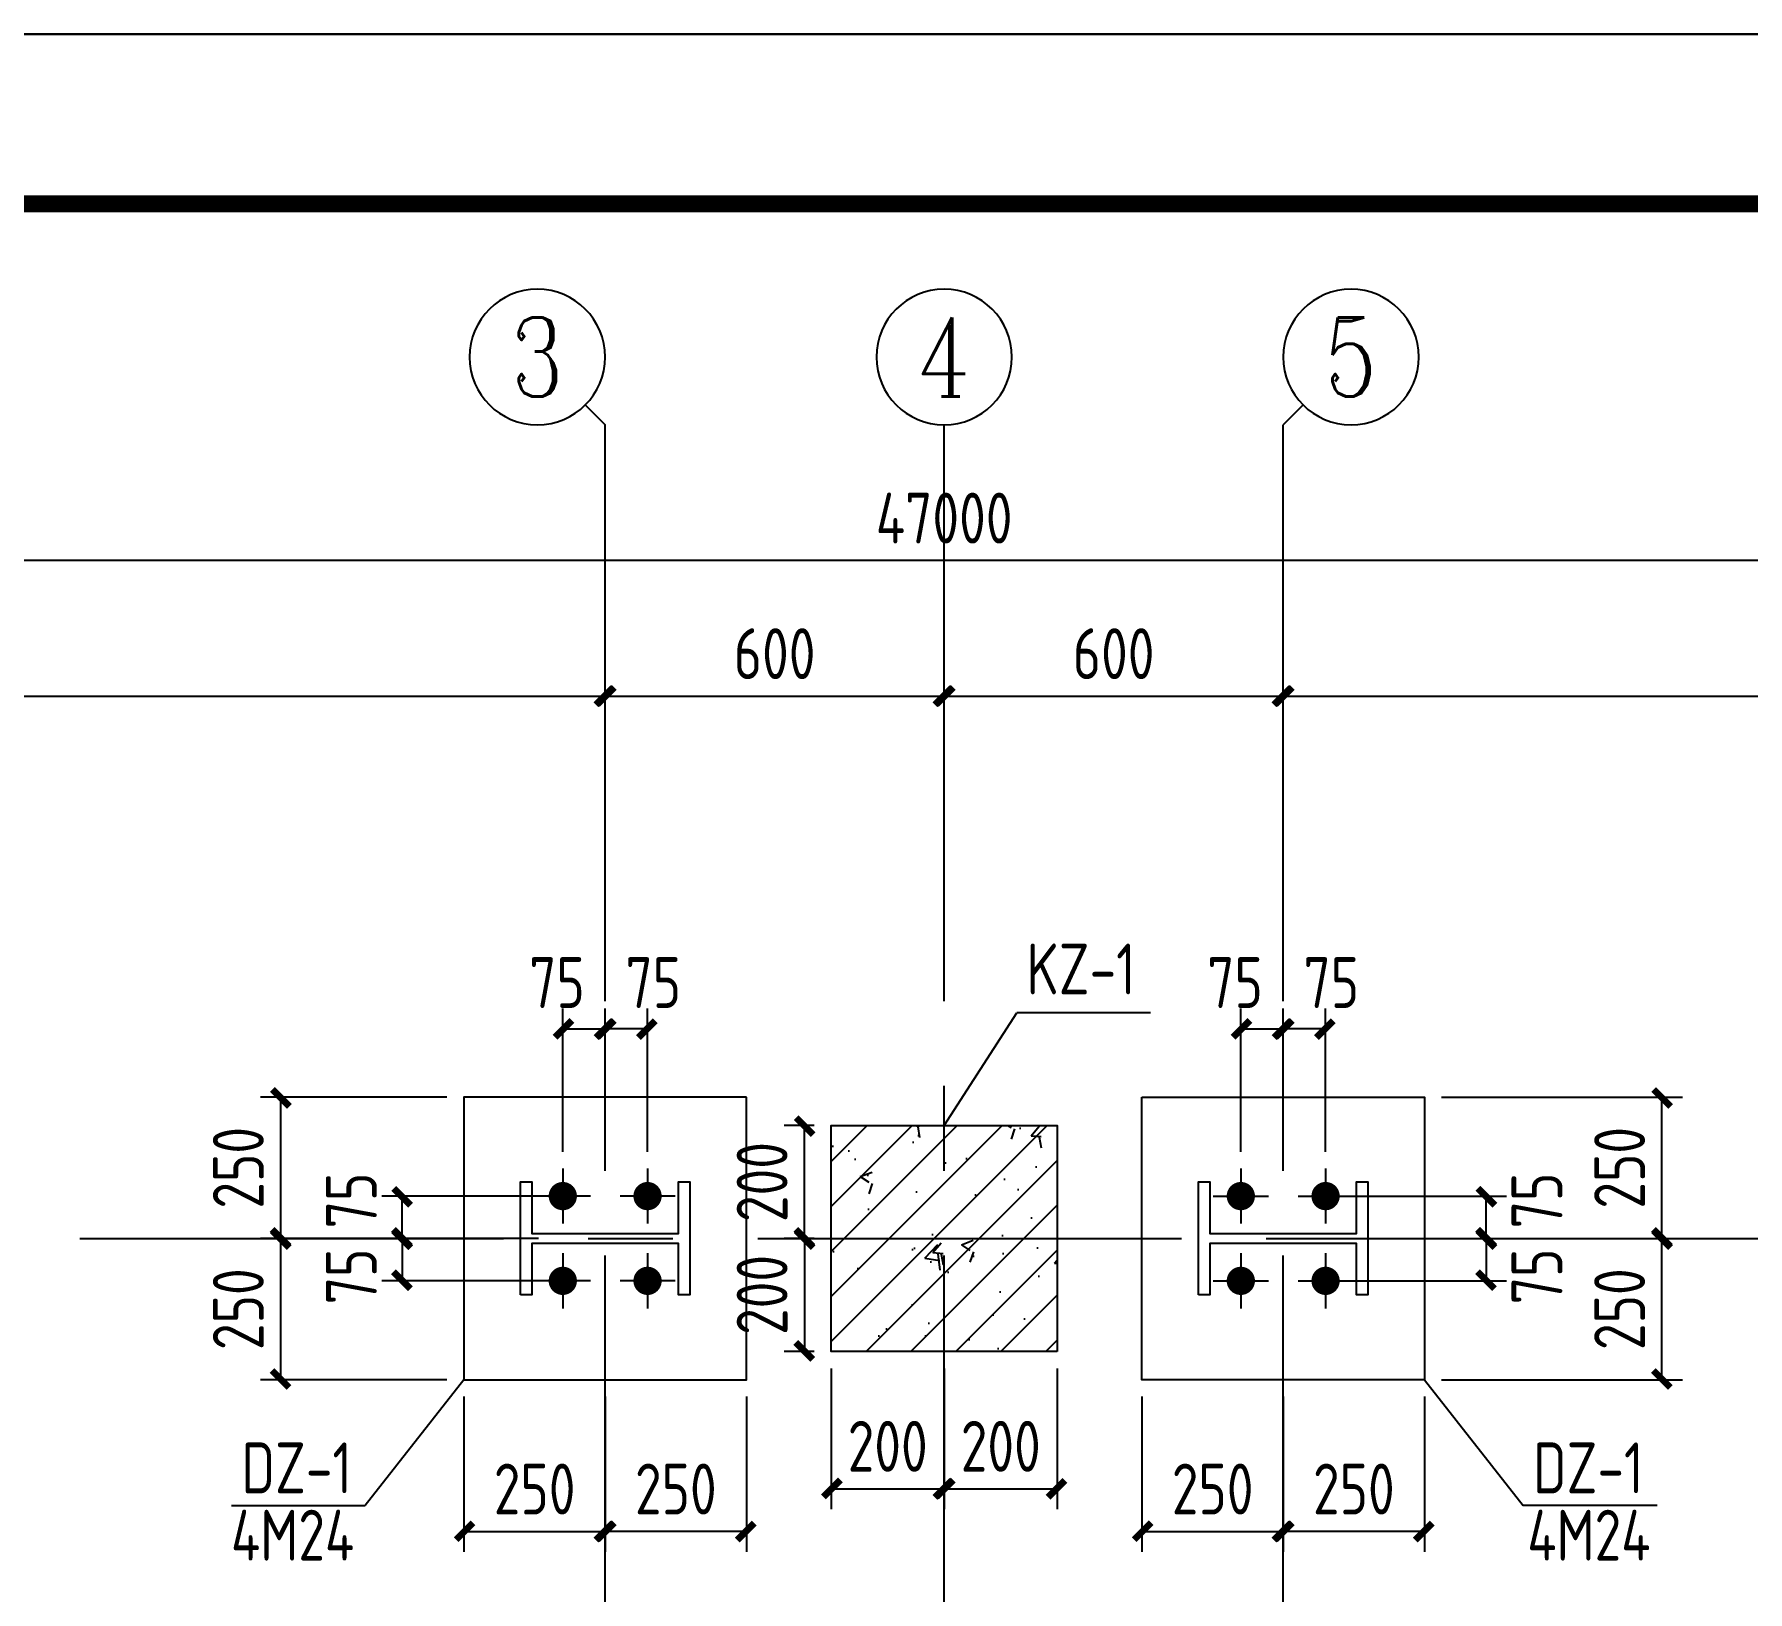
# Model space of a CAD drawing. Header units: millimetres. Extents: x 866309 to 879639, y 39442 to 44891.
# Drawn here: x 868730.6 to 868831.7, y 39949.1 to 40040.9 of the extents above; entities that cross this region are included whole.
import ezdxf
from ezdxf.enums import TextEntityAlignment as Align

# ---------------------------------------------------------------- set-up
doc = ezdxf.new("R2010")
doc.units = ezdxf.units.MM
doc.header["$LTSCALE"] = 1000
doc.header["$MEASUREMENT"] = 0
doc.linetypes.add('CENTER', pattern=[2, 1.25, -0.25, 0.25, -0.25])
doc.linetypes.add('DOTE', pattern=[2.42, 2, -0.2, 0.02, -0.2])
for name, color, linetype in [('AXIS', 3, 'Continuous'), ('AXIS_TEXT', 7, 'Continuous'), ('DIM', 7, 'Continuous'), ('DOTE', 1, 'DOTE'), ('M_Prof', 2, 'Continuous'), ('WINDOW', 4, 'Continuous'), ('柱集中标注', 2, 'Continuous'), ('标注', 7, 'Continuous'), ('檩条', 34, 'Continuous')]:
    doc.layers.add(name, color=color, linetype=linetype)
doc.styles.add('_TCH_AXIS', font='COMPLEX', dxfattribs={"bigfont": 'GBCBIG'})
doc.styles.add('COMPLEX', font='COMPLEX')
doc.styles.add('GBHZ', font='gbenor.shx', dxfattribs={"width": 0.9, "bigfont": 'gbcbig.shx'})
doc.dimstyles.new('Y100', dxfattribs={"dimscale": 0, "dimtxt": 3, "dimasz": 0.01, "dimexe": 1.2, "dimexo": 2, "dimgap": 1, "dimtad": 1, "dimdec": 0, "dimlfac": 100, "dimzin": 0, "dimdsep": 46, "dimtxsty": 'GBHZ', "dimblk": 'DX', "dimcen": 0.09, "dimdle": 1, "dimclrd": 7, "dimclre": 7, "dimclrt": 7, "dimadec": 0, "dimazin": 0, "dimtfac": 1, "dimtdec": 0, "dimtix": 1, "dimtmove": 2, "dimatfit": 3, "dimldrblk": 'DX', "dimfxl": 0, "dimtolj": 1, "dimtzin": 0, "dimarcsym": 0})
doc.dimstyles.new('Y30', dxfattribs={"dimscale": 0, "dimtxt": 3, "dimasz": 0.01, "dimexe": 1.2, "dimexo": 1, "dimgap": 1, "dimtad": 1, "dimdec": 0, "dimlfac": 30, "dimzin": 0, "dimdsep": 46, "dimtxsty": 'GBHZ', "dimblk1": 'DX', "dimblk2": 'DX', "dimsah": 1, "dimcen": 0.09, "dimdle": 1, "dimadec": 0, "dimazin": 0, "dimtfac": 1, "dimtdec": 0, "dimtix": 1, "dimtmove": 2, "dimatfit": 3, "dimldrblk": 'DX', "dimfxl": 0, "dimtolj": 1, "dimtzin": 0, "dimarcsym": 0})

# ---------------------------------------------------------------- blocks, each defined once
blk = doc.blocks.new('_AXISO')
blk.add_circle((0, 0), 0.5)
at = {"layer": 'AXIS_TEXT', "style": 'COMPLEX', "width": 1.041667}
blk.add_attdef('A', text='', height=0.56, dxfattribs=at).set_placement((-0.25, -0.28), (0.25, -0.28), align=Align.FIT)
blk = doc.blocks.new('DX')
at = {"color": 0, "linetype": 'ByBlock', "const_width": 40}
blk.add_lwpolyline([(-54, -51), (46, 49)], dxfattribs=at)
blk = doc.blocks.new('*D1311')
at = {"layer": 'Defpoints', "color": 0, "transparency": 16777216}
for p in [(868764.28, 40001.89), (868664.28, 39985.89), (868764.28, 39985.89)]:
    blk.add_point(p, dxfattribs=at)
at = {"layer": 'dim', "color": 7, "lineweight": -2, "transparency": 16777216}
for p, q in [((868664.28, 39987.89), (868664.28, 40003.09)), ((868764.28, 39987.89), (868764.28, 40003.09)), ((868664.29, 40001.89), (868764.27, 40001.89))]:
    blk.add_line(p, q, dxfattribs=at)
at = {"layer": 'dim', "color": 7, "lineweight": -2, "transparency": 16777216, "xscale": 0.01, "yscale": 0.01, "zscale": 0.01, "rotation": 180}
blk.add_blockref('DX', (868664.28, 40001.89), dxfattribs=at)
at = {"layer": 'dim', "color": 7, "lineweight": -2, "transparency": 16777216, "xscale": 0.01, "yscale": 0.01, "zscale": 0.01}
blk.add_blockref('DX', (868764.28, 40001.89), dxfattribs=at)
at = {"layer": 'dim', "color": 7, "transparency": 16777216, "insert": (868714.28, 40004.39), "char_height": 3, "attachment_point": 5, "style": 'GBHZ'}
blk.add_mtext('\\A1;11400', dxfattribs=at)
blk = doc.blocks.new('*D1312')
at = {"layer": 'Defpoints', "color": 0, "transparency": 16777216}
for p in [(868784.28, 40001.89), (868764.28, 39985.89), (868784.28, 39985.89)]:
    blk.add_point(p, dxfattribs=at)
at = {"layer": 'dim', "color": 7, "lineweight": -2, "transparency": 16777216}
for p, q in [((868764.28, 39987.89), (868764.28, 40003.09)), ((868784.28, 39987.89), (868784.28, 40003.09)), ((868764.29, 40001.89), (868784.27, 40001.89))]:
    blk.add_line(p, q, dxfattribs=at)
at = {"layer": 'dim', "color": 7, "lineweight": -2, "transparency": 16777216, "xscale": 0.01, "yscale": 0.01, "zscale": 0.01, "rotation": 180}
blk.add_blockref('DX', (868764.28, 40001.89), dxfattribs=at)
at = {"layer": 'dim', "color": 7, "lineweight": -2, "transparency": 16777216, "xscale": 0.01, "yscale": 0.01, "zscale": 0.01}
blk.add_blockref('DX', (868784.28, 40001.89), dxfattribs=at)
at = {"layer": 'dim', "color": 7, "transparency": 16777216, "insert": (868774.28, 40004.39), "char_height": 3, "attachment_point": 5, "style": 'GBHZ'}
blk.add_mtext('\\A1;600', dxfattribs=at)
blk = doc.blocks.new('*D1313')
at = {"layer": 'Defpoints', "color": 0, "transparency": 16777216}
for p in [(868804.28, 40001.89), (868784.28, 39985.89), (868804.28, 39985.89)]:
    blk.add_point(p, dxfattribs=at)
at = {"layer": 'dim', "color": 7, "lineweight": -2, "transparency": 16777216}
for p, q in [((868784.28, 39987.89), (868784.28, 40003.09)), ((868804.28, 39987.89), (868804.28, 40003.09)), ((868784.29, 40001.89), (868804.27, 40001.89))]:
    blk.add_line(p, q, dxfattribs=at)
at = {"layer": 'dim', "color": 7, "lineweight": -2, "transparency": 16777216, "xscale": 0.01, "yscale": 0.01, "zscale": 0.01, "rotation": 180}
blk.add_blockref('DX', (868784.28, 40001.89), dxfattribs=at)
at = {"layer": 'dim', "color": 7, "lineweight": -2, "transparency": 16777216, "xscale": 0.01, "yscale": 0.01, "zscale": 0.01}
blk.add_blockref('DX', (868804.28, 40001.89), dxfattribs=at)
at = {"layer": 'dim', "color": 7, "transparency": 16777216, "insert": (868794.28, 40004.39), "char_height": 3, "attachment_point": 5, "style": 'GBHZ'}
blk.add_mtext('\\A1;600', dxfattribs=at)
blk = doc.blocks.new('*D1314')
at = {"layer": 'Defpoints', "color": 0, "transparency": 16777216}
for p in [(868904.28, 40001.89), (868804.28, 39985.89), (868904.28, 39985.89)]:
    blk.add_point(p, dxfattribs=at)
at = {"layer": 'dim', "color": 7, "lineweight": -2, "transparency": 16777216}
for p, q in [((868804.28, 39987.89), (868804.28, 40003.09)), ((868904.28, 39987.89), (868904.28, 40003.09)), ((868804.29, 40001.89), (868904.27, 40001.89))]:
    blk.add_line(p, q, dxfattribs=at)
at = {"layer": 'dim', "color": 7, "lineweight": -2, "transparency": 16777216, "xscale": 0.01, "yscale": 0.01, "zscale": 0.01, "rotation": 180}
blk.add_blockref('DX', (868804.28, 40001.89), dxfattribs=at)
at = {"layer": 'dim', "color": 7, "lineweight": -2, "transparency": 16777216, "xscale": 0.01, "yscale": 0.01, "zscale": 0.01}
blk.add_blockref('DX', (868904.28, 40001.89), dxfattribs=at)
at = {"layer": 'dim', "color": 7, "transparency": 16777216, "insert": (868854.28, 40004.39), "char_height": 3, "attachment_point": 5, "style": 'GBHZ'}
blk.add_mtext('\\A1;11400', dxfattribs=at)
blk = doc.blocks.new('*D1316')
at = {"layer": 'Defpoints', "color": 0, "transparency": 16777216}
for p in [(868549.28, 40009.89), (868549.28, 39985.89), (869019.28, 39985.89)]:
    blk.add_point(p, dxfattribs=at)
at = {"layer": 'dim', "color": 7, "lineweight": -2, "transparency": 16777216}
for p, q in [((868549.28, 39987.89), (868549.28, 40011.09)), ((869019.28, 39987.89), (869019.28, 40011.09)), ((869019.27, 40009.89), (868549.29, 40009.89))]:
    blk.add_line(p, q, dxfattribs=at)
at = {"layer": 'dim', "color": 7, "lineweight": -2, "transparency": 16777216, "xscale": 0.01, "yscale": 0.01, "zscale": 0.01, "rotation": 180}
blk.add_blockref('DX', (868549.28, 40009.89), dxfattribs=at)
at = {"layer": 'dim', "color": 7, "lineweight": -2, "transparency": 16777216, "xscale": 0.01, "yscale": 0.01, "zscale": 0.01}
blk.add_blockref('DX', (869019.28, 40009.89), dxfattribs=at)
at = {"layer": 'dim', "color": 7, "transparency": 16777216, "insert": (868784.28, 40012.39), "char_height": 3, "attachment_point": 5, "style": 'GBHZ'}
blk.add_mtext('\\A1;47000', dxfattribs=at)
blk = doc.blocks.new('*D2531')
at = {"layer": 'Defpoints', "color": 0, "transparency": 16777216}
for p in [(868755.95, 39961.56), (868764.28, 39961.56), (868764.28, 39952.61)]:
    blk.add_point(p, dxfattribs=at)
at = {"layer": 'dim', "color": 0, "lineweight": -2, "transparency": 16777216}
for p, q in [((868755.95, 39960.56), (868755.95, 39951.41)), ((868764.28, 39960.56), (868764.28, 39951.41)), ((868755.96, 39952.61), (868764.27, 39952.61))]:
    blk.add_line(p, q, dxfattribs=at)
at = {"layer": 'dim', "color": 0, "lineweight": -2, "transparency": 16777216, "xscale": 0.01, "yscale": 0.01, "zscale": 0.01, "rotation": 180}
blk.add_blockref('DX', (868755.95, 39952.61), dxfattribs=at)
at = {"layer": 'dim', "color": 0, "lineweight": -2, "transparency": 16777216, "xscale": 0.01, "yscale": 0.01, "zscale": 0.01}
blk.add_blockref('DX', (868764.28, 39952.61), dxfattribs=at)
at = {"layer": 'dim', "color": 0, "transparency": 16777216, "insert": (868760.12, 39955.11), "char_height": 3, "attachment_point": 5, "style": 'GBHZ'}
blk.add_mtext('\\A1;250', dxfattribs=at)
blk = doc.blocks.new('*D2532')
at = {"layer": 'Defpoints', "color": 0, "transparency": 16777216}
for p in [(868745.14, 39969.89), (868755.95, 39969.89), (868755.95, 39961.56)]:
    blk.add_point(p, dxfattribs=at)
at = {"layer": 'dim', "color": 0, "lineweight": -2, "transparency": 16777216}
for p, q in [((868754.95, 39969.89), (868743.94, 39969.89)), ((868745.14, 39961.57), (868745.14, 39969.88)), ((868754.95, 39961.56), (868743.94, 39961.56))]:
    blk.add_line(p, q, dxfattribs=at)
at = {"layer": 'dim', "color": 0, "lineweight": -2, "transparency": 16777216, "xscale": 0.01, "yscale": 0.01, "zscale": 0.01}
for p, rotation in [((868745.14, 39969.89), 90), ((868745.14, 39961.56), 270)]:
    blk.add_blockref('DX', p, dxfattribs=dict(at, rotation=rotation))
at = {"layer": 'dim', "color": 0, "transparency": 16777216, "insert": (868742.64, 39965.72), "char_height": 3, "attachment_point": 5, "rotation": 90, "style": 'GBHZ'}
blk.add_mtext('\\A1;250', dxfattribs=at)
blk = doc.blocks.new('*D2533')
at = {"layer": 'Defpoints', "color": 0, "transparency": 16777216}
for p in [(868745.14, 39978.22), (868755.95, 39978.22), (868755.95, 39969.89)]:
    blk.add_point(p, dxfattribs=at)
at = {"layer": 'dim', "color": 0, "lineweight": -2, "transparency": 16777216}
for p, q in [((868754.95, 39978.22), (868743.94, 39978.22)), ((868745.14, 39969.9), (868745.14, 39978.21)), ((868754.95, 39969.89), (868743.94, 39969.89))]:
    blk.add_line(p, q, dxfattribs=at)
at = {"layer": 'dim', "color": 0, "lineweight": -2, "transparency": 16777216, "xscale": 0.01, "yscale": 0.01, "zscale": 0.01}
for p, rotation in [((868745.14, 39978.22), 90), ((868745.14, 39969.89), 270)]:
    blk.add_blockref('DX', p, dxfattribs=dict(at, rotation=rotation))
at = {"layer": 'dim', "color": 0, "transparency": 16777216, "insert": (868742.64, 39974.06), "char_height": 3, "attachment_point": 5, "rotation": 90, "style": 'GBHZ'}
blk.add_mtext('\\A1;250', dxfattribs=at)
blk = doc.blocks.new('*D2534')
at = {"layer": 'Defpoints', "color": 0, "transparency": 16777216}
for p in [(868761.35, 39969.89), (868752.3, 39967.39), (868761.35, 39967.39)]:
    blk.add_point(p, dxfattribs=at)
at = {"layer": 'dim', "color": 0, "lineweight": -2, "transparency": 16777216}
for p, q in [((868760.35, 39969.89), (868751.1, 39969.89)), ((868752.3, 39969.88), (868752.3, 39967.4)), ((868760.35, 39967.39), (868751.1, 39967.39))]:
    blk.add_line(p, q, dxfattribs=at)
at = {"layer": 'dim', "color": 0, "lineweight": -2, "transparency": 16777216, "xscale": 0.01, "yscale": 0.01, "zscale": 0.01}
for p, rotation in [((868752.3, 39969.89), 90), ((868752.3, 39967.39), 270)]:
    blk.add_blockref('DX', p, dxfattribs=dict(at, rotation=rotation))
at = {"layer": 'dim', "color": 0, "transparency": 16777216, "insert": (868749.31, 39967.65), "char_height": 3, "attachment_point": 5, "rotation": 90, "style": 'GBHZ'}
blk.add_mtext('\\A1;75', dxfattribs=at)
blk = doc.blocks.new('*D2535')
at = {"layer": 'Defpoints', "color": 0, "transparency": 16777216}
for p in [(868752.3, 39972.39), (868761.35, 39972.39), (868761.35, 39969.89)]:
    blk.add_point(p, dxfattribs=at)
at = {"layer": 'dim', "color": 0, "lineweight": -2, "transparency": 16777216}
for p, q in [((868760.35, 39972.39), (868751.1, 39972.39)), ((868752.3, 39969.9), (868752.3, 39972.38)), ((868760.35, 39969.89), (868751.1, 39969.89))]:
    blk.add_line(p, q, dxfattribs=at)
at = {"layer": 'dim', "color": 0, "lineweight": -2, "transparency": 16777216, "xscale": 0.01, "yscale": 0.01, "zscale": 0.01}
for p, rotation in [((868752.3, 39972.39), 90), ((868752.3, 39969.89), 270)]:
    blk.add_blockref('DX', p, dxfattribs=dict(at, rotation=rotation))
at = {"layer": 'dim', "color": 0, "transparency": 16777216, "insert": (868749.31, 39972.13), "char_height": 3, "attachment_point": 5, "rotation": 90, "style": 'GBHZ'}
blk.add_mtext('\\A1;75', dxfattribs=at)
blk = doc.blocks.new('*D2537')
at = {"layer": 'Defpoints', "color": 0, "transparency": 16777216}
for p in [(868764.28, 39961.56), (868772.62, 39961.56), (868764.28, 39952.61)]:
    blk.add_point(p, dxfattribs=at)
at = {"layer": 'dim', "color": 0, "lineweight": -2, "transparency": 16777216}
for p, q in [((868764.28, 39960.56), (868764.28, 39951.41)), ((868772.62, 39960.56), (868772.62, 39951.41)), ((868772.61, 39952.61), (868764.29, 39952.61))]:
    blk.add_line(p, q, dxfattribs=at)
at = {"layer": 'dim', "color": 0, "lineweight": -2, "transparency": 16777216, "xscale": 0.01, "yscale": 0.01, "zscale": 0.01, "rotation": 180}
blk.add_blockref('DX', (868764.28, 39952.61), dxfattribs=at)
at = {"layer": 'dim', "color": 0, "lineweight": -2, "transparency": 16777216, "xscale": 0.01, "yscale": 0.01, "zscale": 0.01}
blk.add_blockref('DX', (868772.62, 39952.61), dxfattribs=at)
at = {"layer": 'dim', "color": 0, "transparency": 16777216, "insert": (868768.45, 39955.11), "char_height": 3, "attachment_point": 5, "style": 'GBHZ'}
blk.add_mtext('\\A1;250', dxfattribs=at)
blk = doc.blocks.new('*D2538')
at = {"layer": 'Defpoints', "color": 0, "transparency": 16777216}
for p in [(868764.28, 39982.25), (868764.28, 39974.01), (868766.78, 39974.01)]:
    blk.add_point(p, dxfattribs=at)
at = {"layer": '标注', "color": 0, "lineweight": -2, "transparency": 16777216}
for p, q in [((868764.28, 39975.01), (868764.28, 39983.45)), ((868766.78, 39975.01), (868766.78, 39983.45)), ((868766.77, 39982.25), (868764.29, 39982.25))]:
    blk.add_line(p, q, dxfattribs=at)
at = {"layer": '标注', "color": 0, "lineweight": -2, "transparency": 16777216, "xscale": 0.01, "yscale": 0.01, "zscale": 0.01, "rotation": 180}
blk.add_blockref('DX', (868764.28, 39982.25), dxfattribs=at)
at = {"layer": '标注', "color": 0, "lineweight": -2, "transparency": 16777216, "xscale": 0.01, "yscale": 0.01, "zscale": 0.01}
blk.add_blockref('DX', (868766.78, 39982.25), dxfattribs=at)
at = {"layer": '标注', "color": 0, "transparency": 16777216, "insert": (868767.12, 39984.99), "char_height": 3, "attachment_point": 5, "style": 'GBHZ'}
blk.add_mtext('\\A1;75', dxfattribs=at)
blk = doc.blocks.new('*D2523')
at = {"layer": 'Defpoints', "color": 0, "transparency": 16777216}
for p in [(868804.28, 39961.56), (868812.62, 39961.56), (868804.28, 39952.61)]:
    blk.add_point(p, dxfattribs=at)
at = {"layer": 'dim', "color": 0, "lineweight": -2, "transparency": 16777216}
for p, q in [((868804.28, 39960.56), (868804.28, 39951.41)), ((868812.62, 39960.56), (868812.62, 39951.41)), ((868812.61, 39952.61), (868804.29, 39952.61))]:
    blk.add_line(p, q, dxfattribs=at)
at = {"layer": 'dim', "color": 0, "lineweight": -2, "transparency": 16777216, "xscale": 0.01, "yscale": 0.01, "zscale": 0.01, "rotation": 180}
blk.add_blockref('DX', (868804.28, 39952.61), dxfattribs=at)
at = {"layer": 'dim', "color": 0, "lineweight": -2, "transparency": 16777216, "xscale": 0.01, "yscale": 0.01, "zscale": 0.01}
blk.add_blockref('DX', (868812.62, 39952.61), dxfattribs=at)
at = {"layer": 'dim', "color": 0, "transparency": 16777216, "insert": (868808.45, 39955.11), "char_height": 3, "attachment_point": 5, "style": 'GBHZ'}
blk.add_mtext('\\A1;250', dxfattribs=at)
blk = doc.blocks.new('*D2524')
at = {"layer": 'Defpoints', "color": 0, "transparency": 16777216}
for p in [(868812.62, 39969.89), (868826.63, 39969.89), (868812.62, 39961.56)]:
    blk.add_point(p, dxfattribs=at)
at = {"layer": 'dim', "color": 0, "lineweight": -2, "transparency": 16777216}
for p, q in [((868813.62, 39969.89), (868827.83, 39969.89)), ((868826.63, 39961.57), (868826.63, 39969.88)), ((868813.62, 39961.56), (868827.83, 39961.56))]:
    blk.add_line(p, q, dxfattribs=at)
at = {"layer": 'dim', "color": 0, "lineweight": -2, "transparency": 16777216, "xscale": 0.01, "yscale": 0.01, "zscale": 0.01}
for p, rotation in [((868826.63, 39969.89), 90), ((868826.63, 39961.56), 270)]:
    blk.add_blockref('DX', p, dxfattribs=dict(at, rotation=rotation))
at = {"layer": 'dim', "color": 0, "transparency": 16777216, "insert": (868824.13, 39965.72), "char_height": 3, "attachment_point": 5, "rotation": 90, "style": 'GBHZ'}
blk.add_mtext('\\A1;250', dxfattribs=at)
blk = doc.blocks.new('*D2525')
at = {"layer": 'Defpoints', "color": 0, "transparency": 16777216}
for p in [(868812.62, 39978.22), (868826.63, 39978.22), (868812.62, 39969.89)]:
    blk.add_point(p, dxfattribs=at)
at = {"layer": 'dim', "color": 0, "lineweight": -2, "transparency": 16777216}
for p, q in [((868813.62, 39978.22), (868827.83, 39978.22)), ((868826.63, 39969.9), (868826.63, 39978.21)), ((868813.62, 39969.89), (868827.83, 39969.89))]:
    blk.add_line(p, q, dxfattribs=at)
at = {"layer": 'dim', "color": 0, "lineweight": -2, "transparency": 16777216, "xscale": 0.01, "yscale": 0.01, "zscale": 0.01}
for p, rotation in [((868826.63, 39978.22), 90), ((868826.63, 39969.89), 270)]:
    blk.add_blockref('DX', p, dxfattribs=dict(at, rotation=rotation))
at = {"layer": 'dim', "color": 0, "transparency": 16777216, "insert": (868824.13, 39974.06), "char_height": 3, "attachment_point": 5, "rotation": 90, "style": 'GBHZ'}
blk.add_mtext('\\A1;250', dxfattribs=at)
blk = doc.blocks.new('*D2526')
at = {"layer": 'Defpoints', "color": 0, "transparency": 16777216}
for p in [(868807.22, 39969.89), (868807.22, 39967.39), (868816.26, 39967.39)]:
    blk.add_point(p, dxfattribs=at)
at = {"layer": 'dim', "color": 0, "lineweight": -2, "transparency": 16777216}
for p, q in [((868808.22, 39969.89), (868817.46, 39969.89)), ((868816.26, 39969.88), (868816.26, 39967.4)), ((868808.22, 39967.39), (868817.46, 39967.39))]:
    blk.add_line(p, q, dxfattribs=at)
at = {"layer": 'dim', "color": 0, "lineweight": -2, "transparency": 16777216, "xscale": 0.01, "yscale": 0.01, "zscale": 0.01}
for p, rotation in [((868816.26, 39969.89), 90), ((868816.26, 39967.39), 270)]:
    blk.add_blockref('DX', p, dxfattribs=dict(at, rotation=rotation))
at = {"layer": 'dim', "color": 0, "transparency": 16777216, "insert": (868819.25, 39967.65), "char_height": 3, "attachment_point": 5, "rotation": 90, "style": 'GBHZ'}
blk.add_mtext('\\A1;75', dxfattribs=at)
blk = doc.blocks.new('*D2527')
at = {"layer": 'Defpoints', "color": 0, "transparency": 16777216}
for p in [(868807.22, 39972.39), (868816.26, 39972.39), (868807.22, 39969.89)]:
    blk.add_point(p, dxfattribs=at)
at = {"layer": 'dim', "color": 0, "lineweight": -2, "transparency": 16777216}
for p, q in [((868808.22, 39972.39), (868817.46, 39972.39)), ((868816.26, 39969.9), (868816.26, 39972.38)), ((868808.22, 39969.89), (868817.46, 39969.89))]:
    blk.add_line(p, q, dxfattribs=at)
at = {"layer": 'dim', "color": 0, "lineweight": -2, "transparency": 16777216, "xscale": 0.01, "yscale": 0.01, "zscale": 0.01}
for p, rotation in [((868816.26, 39972.39), 90), ((868816.26, 39969.89), 270)]:
    blk.add_blockref('DX', p, dxfattribs=dict(at, rotation=rotation))
at = {"layer": 'dim', "color": 0, "transparency": 16777216, "insert": (868819.25, 39972.13), "char_height": 3, "attachment_point": 5, "rotation": 90, "style": 'GBHZ'}
blk.add_mtext('\\A1;75', dxfattribs=at)
blk = doc.blocks.new('*D2529')
at = {"layer": 'Defpoints', "color": 0, "transparency": 16777216}
for p in [(868795.95, 39961.56), (868804.28, 39961.56), (868804.28, 39952.61)]:
    blk.add_point(p, dxfattribs=at)
at = {"layer": 'dim', "color": 0, "lineweight": -2, "transparency": 16777216}
for p, q in [((868795.95, 39960.56), (868795.95, 39951.41)), ((868804.28, 39960.56), (868804.28, 39951.41)), ((868795.96, 39952.61), (868804.27, 39952.61))]:
    blk.add_line(p, q, dxfattribs=at)
at = {"layer": 'dim', "color": 0, "lineweight": -2, "transparency": 16777216, "xscale": 0.01, "yscale": 0.01, "zscale": 0.01, "rotation": 180}
blk.add_blockref('DX', (868795.95, 39952.61), dxfattribs=at)
at = {"layer": 'dim', "color": 0, "lineweight": -2, "transparency": 16777216, "xscale": 0.01, "yscale": 0.01, "zscale": 0.01}
blk.add_blockref('DX', (868804.28, 39952.61), dxfattribs=at)
at = {"layer": 'dim', "color": 0, "transparency": 16777216, "insert": (868800.12, 39955.11), "char_height": 3, "attachment_point": 5, "style": 'GBHZ'}
blk.add_mtext('\\A1;250', dxfattribs=at)
blk = doc.blocks.new('*D2519')
at = {"layer": 'Defpoints', "color": 0, "transparency": 16777216}
for p in [(868777.62, 39963.22), (868784.28, 39963.22), (868784.28, 39955.13)]:
    blk.add_point(p, dxfattribs=at)
at = {"layer": 'dim', "color": 0, "lineweight": -2, "transparency": 16777216}
for p, q in [((868777.62, 39962.22), (868777.62, 39953.93)), ((868784.28, 39962.22), (868784.28, 39953.93)), ((868777.63, 39955.13), (868784.27, 39955.13))]:
    blk.add_line(p, q, dxfattribs=at)
at = {"layer": 'dim', "color": 0, "lineweight": -2, "transparency": 16777216, "xscale": 0.01, "yscale": 0.01, "zscale": 0.01, "rotation": 180}
blk.add_blockref('DX', (868777.62, 39955.13), dxfattribs=at)
at = {"layer": 'dim', "color": 0, "lineweight": -2, "transparency": 16777216, "xscale": 0.01, "yscale": 0.01, "zscale": 0.01}
blk.add_blockref('DX', (868784.28, 39955.13), dxfattribs=at)
at = {"layer": 'dim', "color": 0, "transparency": 16777216, "insert": (868780.95, 39957.63), "char_height": 3, "attachment_point": 5, "style": 'GBHZ'}
blk.add_mtext('\\A1;200', dxfattribs=at)
blk = doc.blocks.new('*D2520')
at = {"layer": 'Defpoints', "color": 0, "transparency": 16777216}
for p in [(868784.28, 39963.22), (868790.95, 39963.22), (868790.95, 39955.13)]:
    blk.add_point(p, dxfattribs=at)
at = {"layer": 'dim', "color": 0, "lineweight": -2, "transparency": 16777216}
for p, q in [((868784.28, 39962.22), (868784.28, 39953.93)), ((868790.95, 39962.22), (868790.95, 39953.93)), ((868784.29, 39955.13), (868790.94, 39955.13))]:
    blk.add_line(p, q, dxfattribs=at)
at = {"layer": 'dim', "color": 0, "lineweight": -2, "transparency": 16777216, "xscale": 0.01, "yscale": 0.01, "zscale": 0.01, "rotation": 180}
blk.add_blockref('DX', (868784.28, 39955.13), dxfattribs=at)
at = {"layer": 'dim', "color": 0, "lineweight": -2, "transparency": 16777216, "xscale": 0.01, "yscale": 0.01, "zscale": 0.01}
blk.add_blockref('DX', (868790.95, 39955.13), dxfattribs=at)
at = {"layer": 'dim', "color": 0, "transparency": 16777216, "insert": (868787.62, 39957.63), "char_height": 3, "attachment_point": 5, "style": 'GBHZ'}
blk.add_mtext('\\A1;200', dxfattribs=at)
blk = doc.blocks.new('*D2522')
at = {"layer": 'Defpoints', "color": 0, "transparency": 16777216}
for p in [(868776.04, 39976.56), (868777.62, 39976.56), (868777.62, 39969.89)]:
    blk.add_point(p, dxfattribs=at)
at = {"layer": 'dim', "color": 0, "lineweight": -2, "transparency": 16777216}
for p, q in [((868776.62, 39976.56), (868774.84, 39976.56)), ((868776.04, 39969.9), (868776.04, 39976.55)), ((868776.62, 39969.89), (868774.84, 39969.89))]:
    blk.add_line(p, q, dxfattribs=at)
at = {"layer": 'dim', "color": 0, "lineweight": -2, "transparency": 16777216, "xscale": 0.01, "yscale": 0.01, "zscale": 0.01}
for p, rotation in [((868776.04, 39976.56), 90), ((868776.04, 39969.89), 270)]:
    blk.add_blockref('DX', p, dxfattribs=dict(at, rotation=rotation))
at = {"layer": 'dim', "color": 0, "transparency": 16777216, "insert": (868773.54, 39973.22), "char_height": 3, "attachment_point": 5, "rotation": 90, "style": 'GBHZ'}
blk.add_mtext('\\A1;200', dxfattribs=at)
blk = doc.blocks.new('*D4090')
at = {"layer": 'Defpoints', "color": 0, "transparency": 16777216}
for p in [(868764.28, 39982.25), (868761.78, 39974.01), (868764.28, 39974.01)]:
    blk.add_point(p, dxfattribs=at)
at = {"layer": '标注', "color": 0, "lineweight": -2, "transparency": 16777216}
for p, q in [((868761.78, 39975.01), (868761.78, 39983.45)), ((868764.28, 39975.01), (868764.28, 39983.45)), ((868761.79, 39982.25), (868764.27, 39982.25))]:
    blk.add_line(p, q, dxfattribs=at)
at = {"layer": '标注', "color": 0, "lineweight": -2, "transparency": 16777216, "xscale": 0.01, "yscale": 0.01, "zscale": 0.01, "rotation": 180}
blk.add_blockref('DX', (868761.78, 39982.25), dxfattribs=at)
at = {"layer": '标注', "color": 0, "lineweight": -2, "transparency": 16777216, "xscale": 0.01, "yscale": 0.01, "zscale": 0.01}
blk.add_blockref('DX', (868764.28, 39982.25), dxfattribs=at)
at = {"layer": '标注', "color": 0, "transparency": 16777216, "insert": (868761.44, 39984.99), "char_height": 3, "attachment_point": 5, "style": 'GBHZ'}
blk.add_mtext('\\A1;75', dxfattribs=at)
blk = doc.blocks.new('*D4091')
at = {"layer": 'Defpoints', "color": 0, "transparency": 16777216}
for p in [(868804.28, 39982.25), (868804.28, 39974.01), (868806.78, 39974.01)]:
    blk.add_point(p, dxfattribs=at)
at = {"layer": '标注', "color": 0, "lineweight": -2, "transparency": 16777216}
for p, q in [((868804.28, 39975.01), (868804.28, 39983.45)), ((868806.78, 39975.01), (868806.78, 39983.45)), ((868806.77, 39982.25), (868804.29, 39982.25))]:
    blk.add_line(p, q, dxfattribs=at)
at = {"layer": '标注', "color": 0, "lineweight": -2, "transparency": 16777216, "xscale": 0.01, "yscale": 0.01, "zscale": 0.01, "rotation": 180}
blk.add_blockref('DX', (868804.28, 39982.25), dxfattribs=at)
at = {"layer": '标注', "color": 0, "lineweight": -2, "transparency": 16777216, "xscale": 0.01, "yscale": 0.01, "zscale": 0.01}
blk.add_blockref('DX', (868806.78, 39982.25), dxfattribs=at)
at = {"layer": '标注', "color": 0, "transparency": 16777216, "insert": (868807.12, 39984.99), "char_height": 3, "attachment_point": 5, "style": 'GBHZ'}
blk.add_mtext('\\A1;75', dxfattribs=at)
blk = doc.blocks.new('*D4092')
at = {"layer": 'Defpoints', "color": 0, "transparency": 16777216}
for p in [(868804.28, 39982.25), (868801.78, 39974.01), (868804.28, 39974.01)]:
    blk.add_point(p, dxfattribs=at)
at = {"layer": '标注', "color": 0, "lineweight": -2, "transparency": 16777216}
for p, q in [((868801.78, 39975.01), (868801.78, 39983.45)), ((868804.28, 39975.01), (868804.28, 39983.45)), ((868801.79, 39982.25), (868804.27, 39982.25))]:
    blk.add_line(p, q, dxfattribs=at)
at = {"layer": '标注', "color": 0, "lineweight": -2, "transparency": 16777216, "xscale": 0.01, "yscale": 0.01, "zscale": 0.01, "rotation": 180}
blk.add_blockref('DX', (868801.78, 39982.25), dxfattribs=at)
at = {"layer": '标注', "color": 0, "lineweight": -2, "transparency": 16777216, "xscale": 0.01, "yscale": 0.01, "zscale": 0.01}
blk.add_blockref('DX', (868804.28, 39982.25), dxfattribs=at)
at = {"layer": '标注', "color": 0, "transparency": 16777216, "insert": (868801.44, 39984.99), "char_height": 3, "attachment_point": 5, "style": 'GBHZ'}
blk.add_mtext('\\A1;75', dxfattribs=at)
blk = doc.blocks.new('*D4654')
at = {"layer": 'Defpoints', "color": 0, "transparency": 16777216}
for p in [(868777.62, 39969.89), (868776.04, 39963.22), (868777.62, 39963.22)]:
    blk.add_point(p, dxfattribs=at)
at = {"layer": 'dim', "color": 0, "lineweight": -2, "transparency": 16777216}
for p, q in [((868776.62, 39969.89), (868774.84, 39969.89)), ((868776.04, 39969.88), (868776.04, 39963.23)), ((868776.62, 39963.22), (868774.84, 39963.22))]:
    blk.add_line(p, q, dxfattribs=at)
at = {"layer": 'dim', "color": 0, "lineweight": -2, "transparency": 16777216, "xscale": 0.01, "yscale": 0.01, "zscale": 0.01}
for p, rotation in [((868776.04, 39969.89), 90), ((868776.04, 39963.22), 270)]:
    blk.add_blockref('DX', p, dxfattribs=dict(at, rotation=rotation))
at = {"layer": 'dim', "color": 0, "transparency": 16777216, "insert": (868773.54, 39966.56), "char_height": 3, "attachment_point": 5, "rotation": 90, "style": 'GBHZ'}
blk.add_mtext('\\A1;200', dxfattribs=at)

msp = doc.modelspace()

# ---------------------------------------------------------------- hatches: boundary and pattern name
at = {"layer": 'WINDOW'}
h = msp.add_hatch(dxfattribs=at)
h.set_pattern_fill('ANSI31', color=256, scale=15, style=0)
h.set_pattern_definition([(45, (0, -3.3333), (-1.3258252147, 1.3258252147), [])])
h.paths.add_polyline_path([(868790.95, 39963.223), (868777.616, 39963.223), (868777.616, 39976.557), (868790.95, 39976.557)])
h = msp.add_hatch(dxfattribs=at)
h.set_pattern_fill('AR-CONC', color=256, style=0)
h.set_pattern_definition([(50, (0, -3.3333), (7.172601826, -0.62752135), [0.75, -8.25]), (355, (0, -3.333), (-1.387513336, 7.52192134), [0.6, -6.6]), (100.4514, (0.598, -3.3856), (5.785093817, 6.89439542), [0.6374019, -7.01142112]), (46.1842, (0, -1.333), (10.67241049, -1.65519014), [1.125, -12.375]), (96.6356, (0.889, -1.471), (9.34662706, 9.74117871), [0.95610288, -10.51713]), (351.1842, (0, -1.333), (9.34661945, 9.74118601), [0.9, -9.9]), (21, (1, -1.8333), (5.96907052, -4.026188907), [0.75, -8.25]), (326, (1, -1.833), (2.43315332, 7.25150045), [0.6, -6.6]), (71.4514, (1.4974, -2.169), (8.402226286, 3.225304967), [0.6374019, -7.01142112]), (37.5, (0, -3.3333), (0.121598553, 3.328938538), [0, -6.52, 0, -6.7, 0, -6.625]), (7.5, (0, -3.3333), (2.630695374, 3.944117119), [0, -3.82, 0, -6.37, 0, -2.525]), (327.5, (-2.23, -3.3333), (5.338224362, -0.225548717), [0, -2.5, 0, -7.8, 0, -10.35]), (317.5, (-3.23, -3.3333), (5.831861693, 1.001049823), [0, -3.25, 0, -5.18, 0, -7.35])])
h.paths.add_polyline_path([(868790.95, 39963.223), (868777.616, 39963.223), (868777.616, 39976.557), (868790.95, 39976.557)])

# ---------------------------------------------------------------- linework, layer by layer
at = {"color": 0}
for p, q in [((869295.005, 40040.931), (868454.005, 40040.931)), ((868454.005, 40040.931), (869295.005, 40040.931))]:
    msp.add_line(p, q, dxfattribs=at)
for p, q in [((868761.783, 39974.015), (868761.783, 39970.765)), ((868766.783, 39974.015), (868766.783, 39970.765)), ((868801.783, 39974.015), (868801.783, 39970.765)), ((868806.783, 39974.015), (868806.783, 39970.765)), ((868763.408, 39972.39), (868760.158, 39972.39)), ((868768.408, 39972.39), (868765.158, 39972.39)), ((868800.158, 39972.39), (868803.408, 39972.39)), ((868805.158, 39972.39), (868808.408, 39972.39)), ((868761.783, 39969.015), (868761.783, 39965.765)), ((868766.783, 39969.015), (868766.783, 39965.765)), ((868801.783, 39969.015), (868801.783, 39965.765)), ((868806.783, 39969.015), (868806.783, 39965.765)), ((868763.408, 39967.39), (868760.158, 39967.39)), ((868768.408, 39967.39), (868765.158, 39967.39)), ((868800.158, 39967.39), (868803.408, 39967.39)), ((868805.158, 39967.39), (868808.408, 39967.39))]:
    msp.add_line(p, q)
at = {"color": 0, "const_width": 1}
msp.add_lwpolyline([(869285.005, 39456.931), (868479.005, 39456.931), (868479.005, 40030.931), (869285.005, 40030.931)], close=True, dxfattribs=at)
for points in [[(868772.616, 39978.223), (868755.95, 39978.223), (868755.95, 39961.557), (868772.616, 39961.557)], [(868795.95, 39978.223), (868812.616, 39978.223), (868812.616, 39961.557), (868795.95, 39961.557)], [(868790.95, 39963.223), (868777.616, 39963.223), (868777.616, 39976.557), (868790.95, 39976.557)]]:
    msp.add_lwpolyline(points, close=True)
at = {"layer": 'AXIS', "color": 0}
for p, q in [((868763.111, 40019.061), (868764.283, 40017.89)), ((868805.454, 40019.061), (868804.283, 40017.89)), ((868764.283, 39985.89), (868764.283, 40017.89)), ((868784.283, 39985.89), (868784.283, 40017.89)), ((868804.283, 39985.89), (868804.283, 40017.89))]:
    msp.add_line(p, q, dxfattribs=at)
at = {"layer": 'dim', "const_width": 0.833}
for points in [[(868761.783, 39971.973, 1), (868761.783, 39972.807, 1)], [(868766.783, 39971.973, 1), (868766.783, 39972.807, 1)], [(868801.783, 39971.973, -1), (868801.783, 39972.807, -1)], [(868806.783, 39971.973, -1), (868806.783, 39972.807, -1)], [(868761.783, 39966.973, 1), (868761.783, 39967.807, 1)], [(868766.783, 39966.973, 1), (868766.783, 39967.807, 1)], [(868801.783, 39966.973, -1), (868801.783, 39967.807, -1)], [(868806.783, 39966.973, -1), (868806.783, 39967.807, -1)]]:
    msp.add_lwpolyline(points, format="xyb", close=True, dxfattribs=at)
at = {"layer": 'DOTE', "linetype": 'CENTER', "ltscale": 0.02}
for p, q in [((868764.283, 39503.89), (868764.283, 39985.89)), ((868784.283, 39503.89), (868784.283, 39985.89)), ((868804.283, 39503.89), (868804.283, 39985.89)), ((868533.283, 39969.89), (869035.283, 39969.89))]:
    msp.add_line(p, q, dxfattribs=at)
at = {"layer": 'M_Prof'}
for points in [[(868759.283, 39966.557), (868759.283, 39973.223), (868759.95, 39973.223), (868759.95, 39970.19), (868768.616, 39970.19), (868768.616, 39973.223), (868769.283, 39973.223), (868769.283, 39966.557), (868768.616, 39966.557), (868768.616, 39969.59), (868759.95, 39969.59), (868759.95, 39966.557)], [(868799.283, 39966.557), (868799.283, 39973.223), (868799.95, 39973.223), (868799.95, 39970.19), (868808.616, 39970.19), (868808.616, 39973.223), (868809.283, 39973.223), (868809.283, 39966.557), (868808.616, 39966.557), (868808.616, 39969.59), (868799.95, 39969.59), (868799.95, 39966.557)]]:
    msp.add_lwpolyline(points, close=True, dxfattribs=at)
at = {"layer": '檩条'}
for p, q in [((868784.283, 39976.557), (868788.561, 39983.206)), ((868796.459, 39983.206), (868788.561, 39983.206)), ((868755.95, 39961.557), (868750.127, 39954.137)), ((868812.616, 39961.557), (868818.439, 39954.137)), ((868742.229, 39954.137), (868750.127, 39954.137)), ((868826.337, 39954.137), (868818.439, 39954.137))]:
    msp.add_line(p, q, dxfattribs=at)

# ---------------------------------------------------------------- block references
at = {"layer": 'AXIS', "color": 0}
ref = msp.add_blockref('_AXISO', (868760.283, 40021.89), dxfattribs=dict(at, xscale=-8, yscale=8, zscale=8, rotation=180))
ref.add_attrib('A', '3', dxfattribs={"layer": 'AXIS_TEXT', "color": 0, "height": 4.659, "style": '_TCH_AXIS'}).set_placement((868758.73, 40019.56), (868761.836, 40019.56), align=Align.FIT)
ref = msp.add_blockref('_AXISO', (868784.283, 40021.89), dxfattribs=dict(at, xscale=-8, yscale=8, zscale=8, rotation=180))
ref.add_attrib('A', '4', dxfattribs={"layer": 'AXIS_TEXT', "color": 0, "height": 4.659, "style": '_TCH_AXIS', "width": 0.875}).set_placement((868782.73, 40019.56), (868785.836, 40019.56), align=Align.FIT)
ref = msp.add_blockref('_AXISO', (868808.283, 40021.89), dxfattribs=dict(at, xscale=-8, yscale=8, zscale=8, rotation=180))
ref.add_attrib('A', '5', dxfattribs={"layer": 'AXIS_TEXT', "color": 0, "height": 4.659, "style": '_TCH_AXIS'}).set_placement((868806.73, 40019.56), (868809.836, 40019.56), align=Align.FIT)

# ---------------------------------------------------------------- texts
at = {"layer": '柱集中标注', "style": 'GBHZ', "width": 0.9}
for s, p in [('KZ-1', (868789.142, 39984.288)), ('DZ-1', (868742.825, 39954.858)), ('DZ-1', (868819.021, 39954.858)), ('4M24', (868742.206, 39950.887)), ('4M24', (868818.68, 39950.887))]:
    msp.add_text(s, height=3, dxfattribs=at).set_placement(p)

# ---------------------------------------------------------------- dimensions: what is measured, and where the dimension line sits
at = {"layer": 'dim'}
for base, p1, p2, dimstyle, picture, middle in [((868549.283, 40009.89), (869019.283, 39985.89), (868549.283, 39985.89), 'Y100', '*D1316', (868784.283, 40012.39)), ((868784.283, 39955.127), (868777.616, 39963.223), (868784.283, 39963.223), 'Y30', '*D2519', (868780.95, 39957.627)), ((868790.95, 39955.127), (868784.283, 39963.223), (868790.95, 39963.223), 'Y30', '*D2520', (868787.616, 39957.627)), ((868764.283, 39952.611), (868755.95, 39961.557), (868764.283, 39961.557), 'Y30', '*D2531', (868760.116, 39955.111)), ((868804.283, 39952.611), (868795.95, 39961.557), (868804.283, 39961.557), 'Y30', '*D2529', (868800.116, 39955.111))]:
    dim = msp.add_linear_dim(base=base, p1=p1, p2=p2, dimstyle=dimstyle, override={"dimscale": 1}, dxfattribs=at)
    dim.commit()
    dim.dimension.update_dxf_attribs({"geometry": picture, "text_midpoint": middle})
for base, p1, p2, text, picture, middle in [((868764.283, 40001.89), (868664.283, 39985.89), (868764.283, 39985.89), '11400', '*D1311', (868714.283, 40004.39)), ((868784.283, 40001.89), (868764.283, 39985.89), (868784.283, 39985.89), '600', '*D1312', (868774.283, 40004.39)), ((868804.283, 40001.89), (868784.283, 39985.89), (868804.283, 39985.89), '600', '*D1313', (868794.283, 40004.39)), ((868904.283, 40001.89), (868804.283, 39985.89), (868904.283, 39985.89), '11400', '*D1314', (868854.283, 40004.39))]:
    dim = msp.add_linear_dim(base=base, p1=p1, p2=p2, text=text, dimstyle='Y100', override={"dimscale": 1}, dxfattribs=at)
    dim.commit()
    dim.dimension.update_dxf_attribs({"geometry": picture, "text_midpoint": middle})
for base, p1, p2, angle, picture, middle in [((868745.142, 39978.223), (868755.95, 39969.89), (868755.95, 39978.223), 90, '*D2533', (868742.642, 39974.057)), ((868826.628, 39978.223), (868812.616, 39969.89), (868812.616, 39978.223), 90, '*D2525', (868824.128, 39974.057)), ((868776.04, 39976.557), (868777.616, 39969.89), (868777.616, 39976.557), 270, '*D2522', (868773.54, 39973.223)), ((868745.142, 39969.89), (868755.95, 39961.557), (868755.95, 39969.89), 90, '*D2532', (868742.642, 39965.723)), ((868776.04, 39963.223), (868777.616, 39969.89), (868777.616, 39963.223), 90, '*D4654', (868773.54, 39966.557)), ((868826.628, 39969.89), (868812.616, 39961.557), (868812.616, 39969.89), 90, '*D2524', (868824.128, 39965.723)), ((868764.283, 39952.611), (868772.616, 39961.557), (868764.283, 39961.557), 180, '*D2537', (868768.45, 39955.111)), ((868804.283, 39952.611), (868812.616, 39961.557), (868804.283, 39961.557), 180, '*D2523', (868808.45, 39955.111))]:
    dim = msp.add_linear_dim(base=base, p1=p1, p2=p2, angle=angle, dimstyle='Y30', override={"dimscale": 1}, dxfattribs=at)
    dim.commit()
    dim.dimension.update_dxf_attribs({"geometry": picture, "text_midpoint": middle})
for base, p1, p2, angle, picture, middle in [((868752.305, 39972.39), (868761.349, 39969.89), (868761.349, 39972.39), 270, '*D2535', (868749.311, 39972.128)), ((868816.261, 39972.39), (868807.217, 39969.89), (868807.217, 39972.39), 270, '*D2527', (868819.255, 39972.128)), ((868752.305, 39967.39), (868761.349, 39969.89), (868761.349, 39967.39), 90, '*D2534', (868749.311, 39967.652)), ((868816.261, 39967.39), (868807.217, 39969.89), (868807.217, 39967.39), 90, '*D2526', (868819.255, 39967.652))]:
    dim = msp.add_linear_dim(base=base, p1=p1, p2=p2, angle=angle, dimstyle='Y30', override={"dimscale": 1}, dxfattribs=at)
    dim.commit()
    dim.dimension.update_dxf_attribs({"geometry": picture, "text_midpoint": middle, "dimtype": 160})
at = {"layer": '标注'}
for base, p1, p2, picture, middle in [((868764.283, 39982.251), (868761.783, 39974.015), (868764.283, 39974.015), '*D4090', (868761.445, 39984.993)), ((868804.283, 39982.251), (868801.783, 39974.015), (868804.283, 39974.015), '*D4092', (868801.445, 39984.993))]:
    dim = msp.add_linear_dim(base=base, p1=p1, p2=p2, angle=180, dimstyle='Y30', override={"dimscale": 1}, dxfattribs=at)
    dim.commit()
    dim.dimension.update_dxf_attribs({"geometry": picture, "text_midpoint": middle, "dimtype": 160})
for base, p1, p2, picture, middle in [((868764.283, 39982.251), (868766.783, 39974.015), (868764.283, 39974.015), '*D2538', (868767.121, 39984.993)), ((868804.283, 39982.251), (868806.783, 39974.015), (868804.283, 39974.015), '*D4091', (868807.121, 39984.993))]:
    dim = msp.add_linear_dim(base=base, p1=p1, p2=p2, dimstyle='Y30', override={"dimscale": 1}, dxfattribs=at)
    dim.commit()
    dim.dimension.update_dxf_attribs({"geometry": picture, "text_midpoint": middle, "dimtype": 160})

doc.saveas('drawing.dxf')
